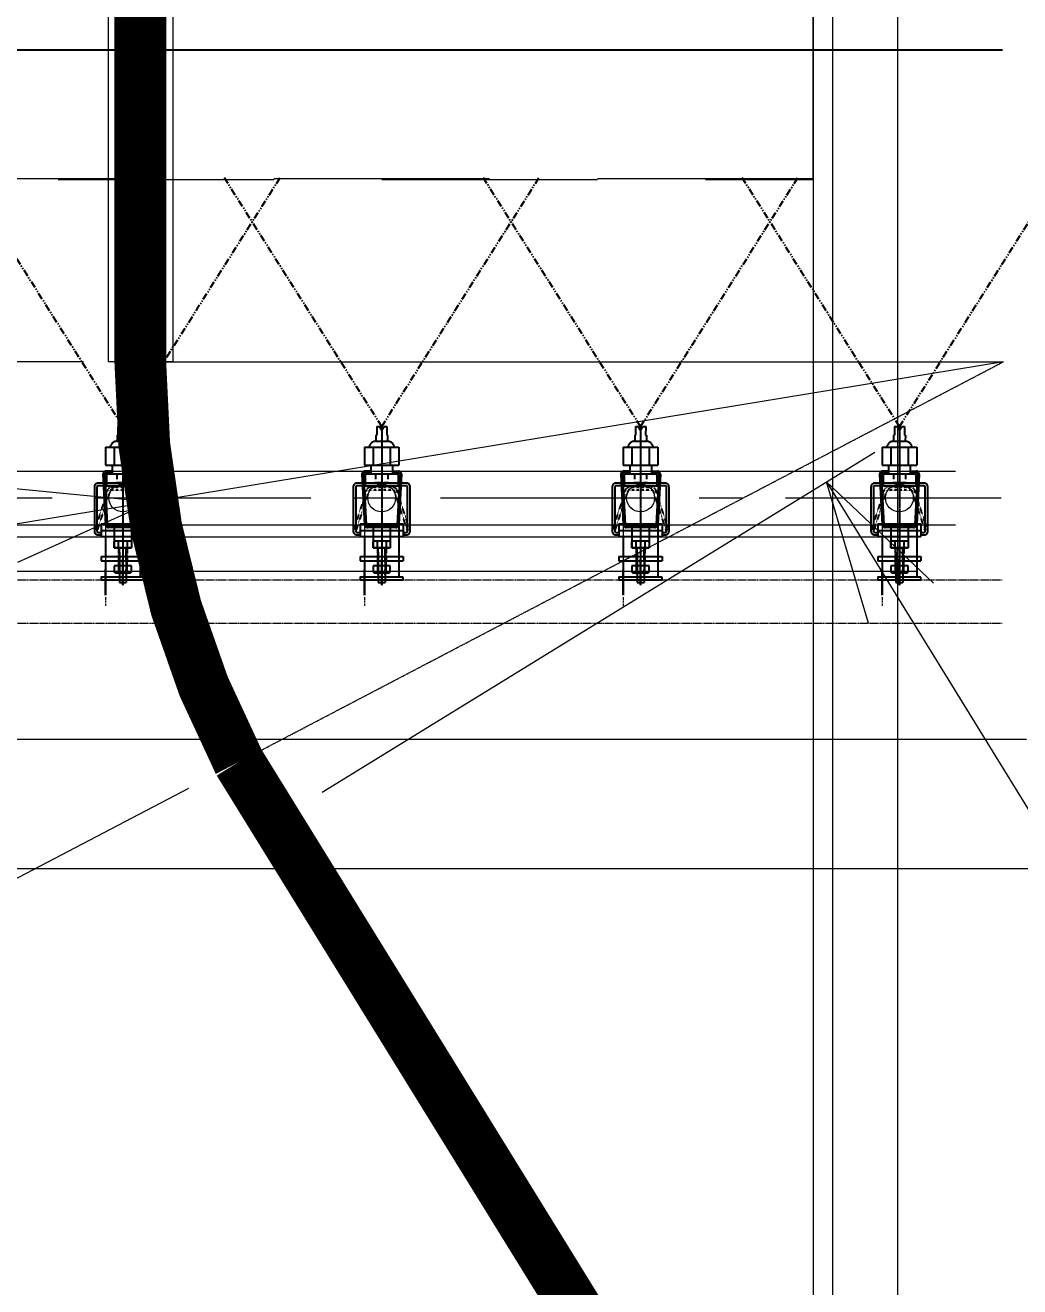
# Model space of a CAD drawing. Header units: inches. Extents: x 702888 to 852715, y 9845 to 271320.
# Drawn here: x 741916 to 743068, y 80630 to 82093 of the extents above; entities that cross this region are included whole.
import ezdxf

# ---------------------------------------------------------------- set-up
doc = ezdxf.new("R2010")
doc.units = ezdxf.units.IN
doc.header["$MEASUREMENT"] = 0
doc.header["$PDMODE"] = 34
for name, pattern in [('CENTER2', [1.125, 0.75, -0.125, 0.125, -0.125]), ('CENTERX2', [4, 2.5, -0.5, 0.5, -0.5]), ('DASHED2', [0.375, 0.25, -0.125]), ('DASHEDX2', [1.5, 1, -0.5]), ('HIDDEN', [9.525, 6.35, -3.175]), ('HIDDEN2', [0.1875, 0.125, -0.0625]), ('PHANTOM2', [31.75, 15.875, -3.175, 3.175, -3.175, 3.175, -3.175])]:
    doc.linetypes.add(name, pattern=pattern)
doc.layers.get('0').update_dxf_attribs({"lineweight": 5})
doc.layers.get('Defpoints').update_dxf_attribs({"lineweight": 5})
for name, color, linetype in [('Baugruppe', 1, 'Continuous'), ('Nozzle', 7, 'Continuous'), ('Riser Support', 7, 'Continuous')]:
    doc.layers.add(name, color=color, linetype=linetype)
for name, color, linetype, lineweight in [('Beam 150x75', 55, 'Continuous', 5), ('CENTRE LINE', 1, 'CENTER2', 15), ('chain', 2, 'Continuous', 5), ('chain con', 52, 'Continuous', 5), ('Power track', 161, 'Continuous', 5)]:
    doc.layers.add(name, color=color, linetype=linetype, lineweight=lineweight)
doc.dimstyles.new('D1', dxfattribs={"dimscale": 66, "dimtxt": 2.5, "dimasz": 2.5, "dimexe": 1, "dimexo": 1, "dimgap": 1.25, "dimtad": 1, "dimdec": 0, "dimdsep": 46, "dimtxsty": 'Standard', "dimblk": 'OPEN30', "dimcen": 2.5, "dimclrd": 150, "dimclre": 150, "dimclrt": 140, "dimadec": 0, "dimazin": 0, "dimtfac": 1, "dimtdec": 0, "dimtmove": 0, "dimatfit": 3, "dimfxl": 1, "dimtfill": 1, "dimlwd": 13, "dimlwe": 13, "dimarcsym": 0})

# ---------------------------------------------------------------- blocks, each defined once
blk = doc.blocks.new('A$C4D81176E')
at = {"layer": 'Nozzle', "color": 2, "linetype": 'PHANTOM2', "ltscale": 0.5}
for q in [(361.3, 4.7), (361.3, -359.7)]:
    blk.add_line((73, -177.5), q, dxfattribs=at)
at = {"layer": 'Nozzle', "color": 2}
for p, q in [((-43.9, -160.2), (-44, -160.6)), ((-44, -160.6), (-44, -161)), ((-43.8, -159.8), (-43.9, -160.2)), ((-43.6, -159.4), (-43.8, -159.8)), ((-43.4, -159), (-43.6, -159.4)), ((-43.1, -158.7), (-43.4, -159)), ((-42.8, -158.4), (-43.1, -158.7)), ((-42.5, -158.1), (-42.8, -158.4)), ((-42.1, -157.9), (-42.5, -158.1)), ((-41.8, -157.7), (-42.1, -157.9)), ((-41.9, -160.5), (-42, -160.7)), ((-42, -160.7), (-42, -161)), ((-41.8, -160.3), (-41.9, -160.5)), ((-41.3, -157.6), (-41.8, -157.7)), ((-41.6, -160), (-41.8, -160.3)), ((-41.5, -159.9), (-41.6, -160)), ((-41.2, -159.7), (-41.5, -159.9)), ((-40.9, -157.5), (-41.3, -157.6)), ((-41, -159.6), (-41.2, -159.7)), ((-40.8, -159.5), (-41, -159.6)), ((-40.5, -157.5), (-40.9, -157.5)), ((-40.5, -159.5), (-40.8, -159.5)), ((17.7, -154.5), (-40.5, -157.5)), ((17.7, -156.5), (-40.5, -159.5)), ((-26.3, -156.8), (-26.3, -158.8)), ((4.2, -158.5), (4.2, -196.5)), ((16.7, -158.5), (4.2, -158.5)), ((16.9, -158.5), (16.7, -158.5)), ((17.2, -158.6), (16.9, -158.5)), ((17.4, -158.7), (17.2, -158.6)), ((17.6, -158.8), (17.4, -158.7)), ((17.8, -159), (17.6, -158.8)), ((18.1, -154.5), (17.7, -154.5)), ((17.9, -156.5), (17.7, -156.5)), ((18, -159.2), (17.8, -159)), ((18.2, -156.6), (17.9, -156.5)), ((18.1, -159.5), (18, -159.2)), ((18.5, -154.6), (18.1, -154.5)), ((18.2, -159.7), (18.1, -159.5)), ((18.4, -156.7), (18.2, -156.6)), ((18.2, -160), (18.2, -159.7)), ((18.2, -160), (18.2, -195)), ((18.6, -156.9), (18.4, -156.7)), ((18.9, -154.7), (18.5, -154.6)), ((18.8, -157), (18.6, -156.9)), ((18.9, -157.3), (18.8, -157)), ((19.3, -154.9), (18.9, -154.7)), ((19.1, -157.5), (18.9, -157.3)), ((19.2, -157.7), (19.1, -157.5)), ((19.2, -158), (19.2, -157.7)), ((19.2, -165), (19.2, -158)), ((19.7, -155.1), (19.3, -154.9)), ((20, -155.4), (19.7, -155.1)), ((20.3, -155.7), (20, -155.4)), ((20.5, -156), (20.3, -155.7)), ((20.8, -156.4), (20.5, -156)), ((20.9, -156.8), (20.8, -156.4)), ((21.1, -157.2), (20.9, -156.8)), ((21.2, -157.6), (21.1, -157.2)), ((21.2, -158), (21.2, -157.6)), ((21.2, -165), (21.2, -158)), ((49, -157.5), (28.2, -157.5)), ((28.2, -157.5), (28.2, -197.5)), ((49, -157.5), (49, -197.5)), ((-44, -194), (-44, -161)), ((-42, -194), (-42, -161)), ((28.2, -165), (18.2, -165)), ((49, -167.5), (28.2, -167.5)), ((49.6, -162.9), (49, -162.7)), ((50.3, -163), (49.6, -162.9)), ((50.9, -163.3), (50.3, -163)), ((51.5, -163.6), (50.9, -163.3)), ((52.1, -164), (51.5, -163.6)), ((52.6, -164.3), (52.1, -164)), ((53.2, -164.8), (52.6, -164.3)), ((53.7, -165.2), (53.2, -164.8)), ((54.1, -165.8), (53.7, -165.2)), ((54.5, -166.3), (54.1, -165.8)), ((54.9, -166.9), (54.5, -166.3)), ((55.2, -167.5), (54.9, -166.9)), ((55.5, -168.1), (55.2, -167.5)), ((55.6, -168.7), (55.5, -168.1)), ((55.8, -169.4), (55.6, -168.7)), ((56, -170.1), (55.8, -169.4)), ((56, -170.8), (56, -170.1)), ((56, -170.8), (56, -184.3)), ((63, -170.8), (56, -170.8)), ((63, -170.8), (63, -171.7)), ((73, -171.7), (63, -171.7)), ((68.7, -177.5), (73, -174.8)), ((73, -171.7), (73, -174.8)), ((28.2, -190), (18.2, -190)), ((19.2, -190), (19.2, -197)), ((21.2, -190), (21.2, -197)), ((49, -187.5), (28.2, -187.5)), ((53.2, -190.3), (53.7, -189.8)), ((53.7, -189.8), (54.1, -189.3)), ((54.1, -189.3), (54.5, -188.7)), ((54.5, -188.7), (54.9, -188.2)), ((54.9, -188.2), (55.2, -187.6)), ((55.2, -187.6), (55.4, -187)), ((55.4, -187), (55.6, -186.3)), ((55.6, -186.3), (55.8, -185.7)), ((55.8, -185.7), (55.9, -185)), ((55.9, -185), (56, -184.3)), ((63, -184.4), (56, -184.3)), ((73, -183.5), (63, -183.4)), ((63, -183.4), (63, -184.4)), ((68.7, -177.5), (73, -180.3)), ((73, -180.3), (73, -183.5)), ((-44, -194), (-44, -194.4)), ((-44, -194.4), (-43.9, -194.9)), ((-43.9, -194.9), (-43.8, -195.3)), ((-43.8, -195.3), (-43.6, -195.7)), ((-43.6, -195.7), (-43.4, -196)), ((-43.4, -196), (-43.1, -196.3)), ((-43.1, -196.3), (-42.8, -196.6)), ((-42.8, -196.6), (-42.5, -196.9)), ((-42.5, -196.9), (-42.1, -197.1)), ((-42.1, -197.1), (-41.8, -197.3)), ((-42, -194), (-42, -194.3)), ((-42, -194.3), (-41.9, -194.5)), ((-41.9, -194.5), (-41.8, -194.8)), ((-41.8, -194.8), (-41.6, -195)), ((-41.8, -197.3), (-41.3, -197.4)), ((-41.6, -195), (-41.5, -195.2)), ((-41.5, -195.2), (-41.2, -195.3)), ((-41.3, -197.4), (-40.9, -197.5)), ((-41.2, -195.3), (-41, -195.5)), ((-41, -195.5), (-40.8, -195.5)), ((-40.9, -197.5), (-40.5, -197.5)), ((-40.8, -195.5), (-40.5, -195.5)), ((17.7, -198.5), (-40.5, -195.5)), ((17.7, -200.5), (-40.5, -197.5)), ((-26.3, -196.2), (-26.3, -198.3)), ((16.7, -196.5), (4.2, -196.5)), ((16.7, -196.5), (16.9, -196.5)), ((16.7, -196.5), (16.9, -196.5)), ((16.9, -196.5), (17.2, -196.4)), ((16.9, -196.5), (17.2, -196.4)), ((17.2, -196.4), (17.4, -196.3)), ((17.2, -196.4), (17.4, -196.3)), ((17.4, -196.3), (17.6, -196.2)), ((17.4, -196.3), (17.6, -196.2)), ((17.6, -196.2), (17.8, -196)), ((17.6, -196.2), (17.8, -196)), ((17.7, -198.5), (17.9, -198.5)), ((17.7, -200.5), (18.1, -200.5)), ((17.8, -196), (18, -195.8)), ((17.8, -196), (18, -195.8)), ((17.9, -198.5), (18.2, -198.5)), ((18, -195.8), (18.1, -195.5)), ((18, -195.8), (18.1, -195.5)), ((18.1, -195.5), (18.2, -195.3)), ((18.1, -195.5), (18.2, -195.3)), ((18.1, -200.5), (18.5, -200.4)), ((18.2, -195.3), (18.2, -195)), ((18.2, -195.3), (18.2, -195)), ((18.2, -198.5), (18.4, -198.3)), ((18.4, -198.3), (18.6, -198.2)), ((18.5, -200.4), (18.9, -200.3)), ((18.6, -198.2), (18.8, -198)), ((18.8, -198), (18.9, -197.8)), ((18.9, -197.8), (19.1, -197.5)), ((18.9, -200.3), (19.3, -200.1)), ((19.1, -197.5), (19.2, -197.3)), ((19.2, -197.3), (19.2, -197)), ((19.3, -200.1), (19.7, -199.9)), ((19.7, -199.9), (20, -199.6)), ((20, -199.6), (20.3, -199.3)), ((20.3, -199.3), (20.5, -199)), ((20.5, -199), (20.8, -198.7)), ((20.8, -198.7), (20.9, -198.3)), ((20.9, -198.3), (21.1, -197.9)), ((21.1, -197.9), (21.2, -197.4)), ((21.2, -197.4), (21.2, -197)), ((49, -197.5), (28.2, -197.5)), ((49, -192.3), (49.6, -192.2)), ((49.6, -192.2), (50.3, -192)), ((50.3, -192), (50.9, -191.7)), ((50.9, -191.7), (51.5, -191.4)), ((51.5, -191.4), (52.1, -191.1)), ((52.1, -191.1), (52.6, -190.7)), ((52.6, -190.7), (53.2, -190.3))]:
    blk.add_line(p, q, dxfattribs=at)
at = {"layer": 'Nozzle', "color": 8, "linetype": 'HIDDEN'}
for p, q in [((8.2, -170.5), (8.2, -184.5)), ((18.2, -170.5), (8.2, -170.5)), ((18.2, -184.5), (8.2, -184.5))]:
    blk.add_line(p, q, dxfattribs=at)
at = {"layer": 'Nozzle', "color": 1, "linetype": 'CENTER2', "ltscale": 0.25}
blk.add_line((73, -177.5), (-46.9, -177.5), dxfattribs=at)
blk = doc.blocks.new('*U313')
at = {"layer": 'chain', "color": 7, "linetype": 'Continuous'}
blk.add_line((-20, -152.9, 0), (-20, -215, 0), dxfattribs=at)
at = {"layer": 'chain', "color": 5, "linetype": 'DASHEDX2'}
blk.add_line((-20, -238.1, 0), (-20, -248.1, 0), dxfattribs=at)
at = {"layer": 'chain', "color": 7, "linetype": 'Continuous'}
blk.add_circle((0, -123, 0), 16.1, dxfattribs=at)
at = {"layer": 'Riser Support', "color": 1, "linetype": 'CENTER2'}
blk.add_line((0, -139.1, 0), (0, -224.7, 0), dxfattribs=at)
at = {"layer": 'Riser Support', "color": 11}
for p, q in [((-25, -152.9, 0), (-25, -167.9, 0)), ((-25, -152.9, 0), (25, -152.9, 0)), ((-10, -152.9, 0), (-10, -180.9, 0)), ((10, -152.9, 0), (10, -180.9, 0)), ((25, -152.9, 0), (25, -167.9, 0)), ((-25, -160.9, 0), (25, -160.9, 0)), ((-25, -167.9, 0), (25, -167.9, 0)), ((-20, -167.9, 0), (-20, -190.9, 0)), ((-10, -180.9, 0), (-10, -173.7, 0)), ((-7.5, -172.9, 0), (7.5, -172.9, 0)), ((-5, -180.9, 0), (-5, -173.7, 0)), ((5, -173.7, 0), (5, -180.9, 0)), ((10, -173.7, 0), (10, -180.9, 0)), ((20, -167.9, 0), (20, -190.9, 0)), ((-10, -180.9, 0), (10, -180.9, 0)), ((10, -180.9, 0), (-10, -180.9, 0)), ((-5, -189, 0), (-5, -209.2, 0)), ((-4, -195.9, 0), (-4, -180.9, 0)), ((-4, -185.9, 0), (-4, -220.9, 0)), ((4, -195.9, 0), (4, -180.9, 0)), ((4, -185.9, 0), (4, -220.9, 0)), ((5, -209.2, 0), (5, -189, 0)), ((-25, -190.9, 0), (-25, -195.9, 0)), ((-25, -190.9, 0), (25, -190.9, 0)), ((-25, -195.9, 0), (25, -195.9, 0)), ((-10, -201.9, 0), (-10, -209.2, 0)), ((10, -201.9, 0), (-10, -201.9, 0)), ((10, -209.2, 0), (10, -201.9, 0)), ((25, -190.9, 0), (25, -195.9, 0)), ((-7.5, -209.9, 0), (7.5, -209.9, 0)), ((-4, -220.9, 0), (4, -220.9, 0))]:
    blk.add_line(p, q, dxfattribs=at)
at = {"layer": 'Riser Support'}
for p, q in [((20, -152.9, 0), (20, -215, 0)), ((-20, -195.9, 0), (-20, -235.9, 0)), ((-20, -195.9, 0), (20, -195.9, 0)), ((-20, -235.9, 0), (-20, -205.9, 0)), ((-4, -211.9, 0), (-4, -205.9, 0)), ((4, -211.9, 0), (4, -205.9, 0))]:
    blk.add_line(p, q, dxfattribs=at)
at = {"layer": 'Riser Support', "color": 11, "linetype": 'HIDDEN'}
for p, q in [((-5, -180.9, 0), (-5, -195.9, 0)), ((5, -180.9, 0), (5, -195.9, 0))]:
    blk.add_line(p, q, dxfattribs=at)
at = {"layer": 'Riser Support', "color": 1, "linetype": 'CENTER2', "ltscale": 200}
blk.add_line((0, -223.9, 0), (0, -193.9, 0), dxfattribs=at)
at = {"layer": 'Riser Support', "elevation": 0}
for points in [[(25, -165.9), (28.5, -165.9, 0.414214), (33, -161.4), (33, -110.4, 0.414214), (28.5, -105.9), (-28.5, -105.9, 0.414214), (-33, -110.4), (-33, -161.4, 0.414214), (-28.5, -165.9), (-25, -165.9)], [(25, -162.9), (28.5, -162.9, 0.414214), (30, -161.4), (30, -110.4, 0.414214), (28.5, -108.9), (-28.5, -108.9, 0.414214), (-30, -110.4), (-30, -161.4, 0.414214), (-28.5, -162.9), (-25, -162.9)]]:
    blk.add_lwpolyline(points, format="xyb", dxfattribs=at)
at = {"layer": 'Riser Support', "linetype": 'HIDDEN2', "ltscale": 0.75, "elevation": 0}
for points in [[(25, -165.9), (28.5, -165.9, 0.414214), (33, -161.4), (18, -115.4, 0.414214), (13.5, -110.9), (-13.5, -110.9, 0.414214), (-18, -115.4), (-33, -161.4, 0.414214), (-28.5, -165.9), (-25, -165.9)], [(25, -162.9), (28.5, -162.9, 0.414214), (30, -161.4), (15, -115.4, 0.414214), (13.5, -113.9), (-13.5, -113.9, 0.414214), (-15, -115.4), (-30, -161.4, 0.414214), (-28.5, -162.9), (-25, -162.9)]]:
    blk.add_lwpolyline(points, format="xyb", dxfattribs=at)
at = {"layer": 'Riser Support', "elevation": 0}
blk.add_lwpolyline([(25, -215), (-25, -215), (-25, -218), (25, -218), (25, -215)], dxfattribs=at)
at = {"layer": 'Riser Support', "color": 11}
for centre, radius, start, end in [((-7.5, -177.4, 0), 4.44, 55.6903, 124.3097), ((0, -189.5, 0), 16.6, 72.4519, 107.5481), ((7.5, -177.4, 0), 4.44, 55.6903, 124.3097), ((-7.5, -205.5, 0), 4.44, 235.6903, 304.3097), ((0, -193.4, 0), 16.6, 252.4519, 287.5481), ((7.5, -205.5, 0), 4.44, 235.6903, 304.3097)]:
    blk.add_arc(centre, radius, start, end, dxfattribs=at)
at = {"color": 0, "linetype": 'ByBlock', "lineweight": -2, "extrusion": (0, 0, -1), "xscale": -1, "zscale": -1, "rotation": 270}
blk.add_blockref('A$C4D81176E', (177.5, -113.2, 0), dxfattribs=at)
blk = doc.blocks.new('*U305')
at = {"layer": 'chain', "color": 0, "linetype": 'ByBlock', "lineweight": -2, "transparency": 16777216}
for p in [(12900, 0), (13200, 0), (13500, 0), (13800, 0)]:
    blk.add_blockref('*U313', p, dxfattribs=at)
blk = doc.blocks.new('*U291')
at = {"layer": 'chain', "color": 7, "linetype": 'Continuous'}
blk.add_line((-20, -152.9, 0), (-20, -215, 0), dxfattribs=at)
at = {"layer": 'chain', "color": 5, "linetype": 'DASHEDX2'}
blk.add_line((-20, -238.1, 0), (-20, -248.1, 0), dxfattribs=at)
at = {"layer": 'chain', "color": 7, "linetype": 'Continuous'}
blk.add_circle((0, -123, 0), 16.1, dxfattribs=at)
at = {"layer": 'Riser Support', "color": 1, "linetype": 'CENTER2'}
blk.add_line((0, -139.1, 0), (0, -224.7, 0), dxfattribs=at)
at = {"layer": 'Riser Support', "color": 11}
for p, q in [((-25, -152.9, 0), (-25, -167.9, 0)), ((-25, -152.9, 0), (25, -152.9, 0)), ((-10, -152.9, 0), (-10, -180.9, 0)), ((10, -152.9, 0), (10, -180.9, 0)), ((25, -152.9, 0), (25, -167.9, 0)), ((-25, -160.9, 0), (25, -160.9, 0)), ((-25, -167.9, 0), (25, -167.9, 0)), ((-20, -167.9, 0), (-20, -190.9, 0)), ((-10, -180.9, 0), (-10, -173.7, 0)), ((-7.5, -172.9, 0), (7.5, -172.9, 0)), ((-5, -180.9, 0), (-5, -173.7, 0)), ((5, -173.7, 0), (5, -180.9, 0)), ((10, -173.7, 0), (10, -180.9, 0)), ((20, -167.9, 0), (20, -190.9, 0)), ((-10, -180.9, 0), (10, -180.9, 0)), ((10, -180.9, 0), (-10, -180.9, 0)), ((-5, -189, 0), (-5, -209.2, 0)), ((-4, -195.9, 0), (-4, -180.9, 0)), ((-4, -185.9, 0), (-4, -220.9, 0)), ((4, -195.9, 0), (4, -180.9, 0)), ((4, -185.9, 0), (4, -220.9, 0)), ((5, -209.2, 0), (5, -189, 0)), ((-25, -190.9, 0), (-25, -195.9, 0)), ((-25, -190.9, 0), (25, -190.9, 0)), ((-25, -195.9, 0), (25, -195.9, 0)), ((-10, -201.9, 0), (-10, -209.2, 0)), ((10, -201.9, 0), (-10, -201.9, 0)), ((10, -209.2, 0), (10, -201.9, 0)), ((25, -190.9, 0), (25, -195.9, 0)), ((-7.5, -209.9, 0), (7.5, -209.9, 0)), ((-4, -220.9, 0), (4, -220.9, 0))]:
    blk.add_line(p, q, dxfattribs=at)
at = {"layer": 'Riser Support'}
for p, q in [((20, -152.9, 0), (20, -215, 0)), ((-20, -195.9, 0), (-20, -235.9, 0)), ((-20, -195.9, 0), (20, -195.9, 0)), ((-20, -235.9, 0), (-20, -205.9, 0)), ((-4, -211.9, 0), (-4, -205.9, 0)), ((4, -211.9, 0), (4, -205.9, 0))]:
    blk.add_line(p, q, dxfattribs=at)
at = {"layer": 'Riser Support', "color": 11, "linetype": 'HIDDEN'}
for p, q in [((-5, -180.9, 0), (-5, -195.9, 0)), ((5, -180.9, 0), (5, -195.9, 0))]:
    blk.add_line(p, q, dxfattribs=at)
at = {"layer": 'Riser Support', "color": 1, "linetype": 'CENTER2', "ltscale": 200}
blk.add_line((0, -223.9, 0), (0, -193.9, 0), dxfattribs=at)
at = {"layer": 'Riser Support', "elevation": 0}
for points in [[(25, -165.9), (28.5, -165.9, 0.414214), (33, -161.4), (33, -110.4, 0.414214), (28.5, -105.9), (-28.5, -105.9, 0.414214), (-33, -110.4), (-33, -161.4, 0.414214), (-28.5, -165.9), (-25, -165.9)], [(25, -162.9), (28.5, -162.9, 0.414214), (30, -161.4), (30, -110.4, 0.414214), (28.5, -108.9), (-28.5, -108.9, 0.414214), (-30, -110.4), (-30, -161.4, 0.414214), (-28.5, -162.9), (-25, -162.9)]]:
    blk.add_lwpolyline(points, format="xyb", dxfattribs=at)
at = {"layer": 'Riser Support', "linetype": 'HIDDEN2', "ltscale": 0.75, "elevation": 0}
for points in [[(25, -165.9), (28.5, -165.9, 0.414214), (33, -161.4), (18, -115.4, 0.414214), (13.5, -110.9), (-13.5, -110.9, 0.414214), (-18, -115.4), (-33, -161.4, 0.414214), (-28.5, -165.9), (-25, -165.9)], [(25, -162.9), (28.5, -162.9, 0.414214), (30, -161.4), (15, -115.4, 0.414214), (13.5, -113.9), (-13.5, -113.9, 0.414214), (-15, -115.4), (-30, -161.4, 0.414214), (-28.5, -162.9), (-25, -162.9)]]:
    blk.add_lwpolyline(points, format="xyb", dxfattribs=at)
at = {"layer": 'Riser Support', "elevation": 0}
blk.add_lwpolyline([(25, -215), (-25, -215), (-25, -218), (25, -218), (25, -215)], dxfattribs=at)
at = {"layer": 'Riser Support', "color": 11}
for centre, radius, start, end in [((-7.5, -177.4, 0), 4.44, 55.6903, 124.3097), ((0, -189.5, 0), 16.6, 72.4519, 107.5481), ((7.5, -177.4, 0), 4.44, 55.6903, 124.3097), ((-7.5, -205.5, 0), 4.44, 235.6903, 304.3097), ((0, -193.4, 0), 16.6, 252.4519, 287.5481), ((7.5, -205.5, 0), 4.44, 235.6903, 304.3097)]:
    blk.add_arc(centre, radius, start, end, dxfattribs=at)
at = {"color": 0, "linetype": 'ByBlock', "lineweight": -2, "extrusion": (0, 0, -1), "xscale": -1, "zscale": -1, "rotation": 270}
blk.add_blockref('A$C4D81176E', (177.5, -113.2, 0), dxfattribs=at)
blk = doc.blocks.new('*U303')
at = {"layer": 'chain', "color": 0, "linetype": 'ByBlock', "lineweight": -2, "transparency": 16777216}
for p in [(13200, 0), (13500, 0), (13800, 0)]:
    blk.add_blockref('*U291', p, dxfattribs=at)
blk = doc.blocks.new('A$C3bb54d8b')
at = {"color": 1, "linetype": 'CENTERX2', "ltscale": 100}
blk.add_line((-17900, -12687.56), (-2749.1, -12687.56), dxfattribs=at)
for p, q in [((-2568, -12967.56), (-19093, -12967.56)), ((-2418, -13117.56), (-19243, -13117.56))]:
    blk.add_line(p, q)
at = {"color": 1, "linetype": 'DASHED2', "ltscale": 1000}
blk.add_lwpolyline([(-3068.04, -12317.56), (-17068.04, -12317.56), (-17068.04, -12017.56), (-3068.04, -12017.56)], close=True, dxfattribs=at)
at = {"layer": 'chain', "color": 3}
for p, q in [((-17754.61, -12656.56), (-2902.93, -12656.56)), ((-17754.61, -12718.56), (-2902.93, -12718.56))]:
    blk.add_line(p, q, dxfattribs=at)
at = {"layer": 'chain', "color": 7, "linetype": 'Continuous'}
for p, q in [((-17088.04, -12732.46), (-2948.04, -12732.46)), ((-17088.04, -12772.46), (-2948.04, -12772.46))]:
    blk.add_line(p, q, dxfattribs=at)
at = {"layer": 'chain', "color": 5, "linetype": 'DASHEDX2'}
for p, q in [((-17286.99, -12782.56), (-2849.1, -12782.56)), ((-17286.99, -12832.56), (-2849.1, -12832.56))]:
    blk.add_line(p, q, dxfattribs=at)
at = {"layer": 'chain', "color": 7, "linetype": 'Continuous'}
for name, p in [('*U303', (-17068.04, -12564.51, 0)), ('*U305', (-16768.04, -12564.51, 0))]:
    blk.add_blockref(name, p, dxfattribs=at)
blk = doc.blocks.new('_Open30')
at = {"color": 0, "linetype": 'ByBlock', "lineweight": -2}
for p, q in [((-1, 0.2679), (0, 0)), ((0, 0), (-1, -0.2679)), ((0, 0), (-1, 0))]:
    blk.add_line(p, q, dxfattribs=at)
blk = doc.blocks.new('*D327')
at = {"color": 150, "lineweight": 13, "transparency": 16777216}
for p, q in [((728828.9, 81998.1), (728828.9, 79252.5)), ((742828.9, 81998.1), (742828.9, 79252.5)), ((728993.9, 79318.5), (742663.9, 79318.5))]:
    blk.add_line(p, q, dxfattribs=at)
at = {"layer": 'Defpoints', "color": 0, "transparency": 16777216}
for p in [(728828.9, 82064.1), (742828.9, 82064.1), (742828.9, 79318.5)]:
    blk.add_point(p, dxfattribs=at)
at = {"color": 150, "lineweight": 13, "transparency": 16777216, "xscale": 165, "yscale": 165, "zscale": 165, "rotation": 180}
blk.add_blockref('_Open30', (728828.9, 79318.5), dxfattribs=at)
at = {"color": 150, "lineweight": 13, "transparency": 16777216, "xscale": 165, "yscale": 165, "zscale": 165}
blk.add_blockref('_Open30', (742828.9, 79318.5), dxfattribs=at)
at = {"color": 140, "transparency": 16777216, "insert": (735828.9, 79483.5), "char_height": 165, "attachment_point": 5, "bg_fill": 3, "box_fill_scale": 1.25, "bg_fill_color": 256, "bg_fill_true_color": 13158600, "bg_fill_transparency": 0}
blk.add_mtext('14000', dxfattribs=at)
blk = doc.blocks.new('*D363')
at = {"color": 150, "lineweight": 13, "transparency": 16777216}
for p, q in [((743049.1, 81702.5), (742062.3, 81540.2)), ((739837.1, 81174.1), (741899.5, 81513.4))]:
    blk.add_line(p, q, dxfattribs=at)
at = {"layer": 'Defpoints', "color": 0, "transparency": 16777216}
for p in [(743049.1, 81702.5), (742062.3, 81540.2)]:
    blk.add_point(p, dxfattribs=at)
at = {"color": 150, "lineweight": 13, "transparency": 16777216, "xscale": 165, "yscale": 165, "zscale": 165, "rotation": 9.341799233860339}
blk.add_blockref('_Open30', (742062.3, 81540.2), dxfattribs=at)
at = {"color": 140, "transparency": 16777216, "insert": (740203.8, 81401.7), "char_height": 165, "attachment_point": 5, "rotation": 9.3418, "bg_fill": 3, "box_fill_scale": 1.25, "bg_fill_color": 256, "bg_fill_true_color": 13158600, "bg_fill_transparency": 0}
blk.add_mtext('R1000', dxfattribs=at)
blk = doc.blocks.new('*D364')
at = {"color": 150, "lineweight": 13, "transparency": 16777216}
for p, q in [((741983.1, 81702.5), (741293.4, 81702.5)), ((742104.7, 81208), (741493.7, 80888.1))]:
    blk.add_line(p, q, dxfattribs=at)
for start, end in [(168.8056, 174.4028), (180, 207.6378), (213.235, 218.8322)]:
    blk.add_arc((743049.1, 81702.5), 1689.7, start, end, dxfattribs=at)
at = {"layer": 'Defpoints', "color": 0, "transparency": 16777216}
for p in [(742049.1, 81702.5), (743049.1, 81702.5), (743049.1, 81702.5), (741381.2, 81432), (742163.2, 81238.6)]:
    blk.add_point(p, dxfattribs=at)
at = {"color": 150, "lineweight": 13, "transparency": 16777216, "xscale": 165, "yscale": 165, "zscale": 165}
for p, rotation in [((741359.4, 81702.5), 267.2013954993935), ((741552.2, 80918.7), 120.4363873528805)]:
    blk.add_blockref('_Open30', p, dxfattribs=dict(at, rotation=rotation))
at = {"color": 140, "transparency": 16777216, "insert": (741568.5, 81338.4), "char_height": 165, "attachment_point": 5, "rotation": 283.8189, "bg_fill": 3, "box_fill_scale": 1.25, "bg_fill_color": 256, "bg_fill_true_color": 13158600, "bg_fill_transparency": 0}
blk.add_mtext('28°', dxfattribs=at)
blk = doc.blocks.new('*D475')
at = {"color": 150, "lineweight": 13, "transparency": 16777216}
for p, q in [((741920.3, 82742.8), (743703.2, 82283.5)), ((744831.4, 81992.9), (743863, 82242.4))]:
    blk.add_line(p, q, dxfattribs=at)
at = {"layer": 'Defpoints', "color": 0, "transparency": 16777216}
for p in [(743863, 82242.4), (744831.4, 81992.9)]:
    blk.add_point(p, dxfattribs=at)
at = {"color": 150, "lineweight": 13, "transparency": 16777216, "xscale": 165, "yscale": 165, "zscale": 165, "rotation": 345.555121713182}
blk.add_blockref('_Open30', (743863, 82242.4), dxfattribs=at)
at = {"color": 140, "transparency": 16777216, "insert": (742627.2, 82731.1), "char_height": 165, "attachment_point": 5, "rotation": 345.5551, "bg_fill": 3, "box_fill_scale": 1.25, "bg_fill_color": 256, "bg_fill_true_color": 13158600, "bg_fill_transparency": 0}
blk.add_mtext('R1000x90%%D', dxfattribs=at)
blk = doc.blocks.new('t565')
at = {"color": 1, "linetype": 'DASHED2', "ltscale": 1000}
for p, q in [((742828.9, 81914.1), (742828.9, 82214.1)), ((728828.9, 81914.1), (742828.9, 81914.1))]:
    blk.add_line(p, q, dxfattribs=at)
at = {"layer": 'Baugruppe'}
blk.add_line((728665.6, 82064.1), (743048.2, 82064.1), dxfattribs=at)
blk = doc.blocks.new('Beam 150')
for p, q in [((747338.2, 57630.4), (741338.3, 57630.4)), ((741338.3, 57555.4), (741338.3, 57630.4)), ((741338.3, 57555.4), (741338.3, 57630.4)), ((747338.2, 57555.4), (741338.3, 57555.4))]:
    blk.add_line(p, q)
at = {"linetype": 'HIDDEN'}
for p, q in [((747338.2, 57595.4), (741338.3, 57595.4)), ((747338.2, 57590.4), (741338.3, 57590.4))]:
    blk.add_line(p, q, dxfattribs=at)
at = {"linetype": 'CENTER2', "ltscale": 30}
blk.add_line((741338.3, 57592.9), (747338.2, 57592.9), dxfattribs=at)
blk = doc.blocks.new('*D535')
at = {"color": 150, "lineweight": 13, "transparency": 16777216}
for p, q in [((741983.1, 88911.5), (741249.3, 88911.5)), ((741315.3, 88746.5), (741315.3, 81867.5)), ((741983.1, 81702.5), (741249.3, 81702.5))]:
    blk.add_line(p, q, dxfattribs=at)
at = {"layer": 'Defpoints', "color": 0, "transparency": 16777216}
for p in [(742049.1, 88911.5), (741315.3, 81702.5), (742049.1, 81702.5)]:
    blk.add_point(p, dxfattribs=at)
at = {"color": 150, "lineweight": 13, "transparency": 16777216, "xscale": 165, "yscale": 165, "zscale": 165}
for p, rotation in [((741315.3, 88911.5), 90), ((741315.3, 81702.5), 270)]:
    blk.add_blockref('_Open30', p, dxfattribs=dict(at, rotation=rotation))
at = {"color": 140, "transparency": 16777216, "insert": (741150.3, 85307), "char_height": 165, "attachment_point": 5, "rotation": 90, "bg_fill": 3, "box_fill_scale": 1.25, "bg_fill_color": 256, "bg_fill_true_color": 13158600, "bg_fill_transparency": 0}
blk.add_mtext('7209', dxfattribs=at)
blk = doc.blocks.new('*D569')
at = {"color": 150, "lineweight": 13, "transparency": 16777216}
for p, q in [((742259.6, 81203.5), (742900.3, 81598)), ((742930.6, 81422.9), (743346.6, 80747.1)), ((742848.6, 80246.8), (743489.3, 80641.2))]:
    blk.add_line(p, q, dxfattribs=at)
at = {"layer": 'Defpoints', "color": 0, "transparency": 16777216}
for p in [(742203.3, 81168.9), (743433.1, 80606.6), (742792.4, 80212.2)]:
    blk.add_point(p, dxfattribs=at)
at = {"color": 150, "lineweight": 13, "transparency": 16777216, "xscale": 165, "yscale": 165, "zscale": 165}
for p, rotation in [((742844.1, 81563.4), 121.6181719819801), ((743433.1, 80606.6), 301.6181719819801)]:
    blk.add_blockref('_Open30', p, dxfattribs=dict(at, rotation=rotation))
at = {"color": 140, "transparency": 16777216, "insert": (743279.1, 81171.5), "char_height": 165, "attachment_point": 5, "rotation": 301.6182, "bg_fill": 3, "box_fill_scale": 1.25, "bg_fill_color": 256, "bg_fill_true_color": 13158600, "bg_fill_transparency": 0}
blk.add_mtext('1124', dxfattribs=at)

msp = doc.modelspace()

# ---------------------------------------------------------------- linework, layer by layer
at = {"layer": 'Power track', "ltscale": 20}
msp.add_line((742049.068, 81702.53), (742049.068, 88911.451), dxfattribs=at)
msp.add_arc((743049.068, 81702.53), 1000, 180, 212.250828, dxfattribs=at)

# ---------------------------------------------------------------- block references
msp.add_blockref('A$C3bb54d8b', (745896.712, 94232.263))

# ---------------------------------------------------------------- next in the draw order: dimensions: what is measured, and where the dimension line sits
dim = msp.add_linear_dim(base=(742828.868, 79318.525), p1=(728828.868, 82064.124), p2=(742828.868, 82064.124), dimstyle='D1')
dim.commit()
dim.dimension.update_dxf_attribs({"geometry": '*D327', "text_midpoint": (735828.868, 79483.525)})

# ---------------------------------------------------------------- next in the draw order: linework, layer by layer
at = {"layer": 'chain con', "color": 51, "true_color": 0xf7f281}
msp.add_lwpolyline([(744598.872, 89711.271, 60, 60, 0), (742848.912, 89711.451, 60, 60, 0.41421356), (742048.912, 88911.451, 60, 60, 0), (742048.912, 81702.53, 60, 60, 0.12118057), (742163.014, 81238.649, 60, 60, 0), (742773.673, 80249.305, 60, 60, -1.30855575), (740828.912, 79716.006, 60, 60, 0), (740828.912, 90221.029, 60, 60, -0.42163907), (741982.824, 91346.126, 60, 60, 0), (757774.714, 91346.126, 60, 60, -0.41425631)], format="xyseb", dxfattribs=at)

# ---------------------------------------------------------------- next in the draw order: dimensions: what is measured, and where the dimension line sits
dim = msp.add_radius_dim(center=(743049.068, 81702.53), mpoint=(742062.33, 81540.206), dimstyle='D1')
dim.commit()
dim.dimension.update_dxf_attribs({"geometry": '*D363', "text_midpoint": (740230.576, 81238.872), "dimtype": 164})

# ---------------------------------------------------------------- next in the draw order: linework, layer by layer
at = {"layer": 'CENTRE LINE'}
for p in [(742049.068, 81702.53), (742163.17, 81238.649)]:
    msp.add_line(p, (743049.068, 81702.53), dxfattribs=at)

# ---------------------------------------------------------------- next in the draw order: dimensions: what is measured, and where the dimension line sits
dim = msp.add_angular_dim_2l(base=(741381.17, 81432.013), line1=((742049.068, 81702.53), (743049.068, 81702.53)), line2=((742163.17, 81238.649), (743049.068, 81702.53)), dimstyle='D1')
dim.commit()
dim.dimension.update_dxf_attribs({"geometry": '*D364', "text_midpoint": (741568.506, 81338.351)})

# ---------------------------------------------------------------- next in the draw order: linework, layer by layer
at = {"layer": 'Power track', "ltscale": 20}
msp.add_line((742203.348, 81168.903), (742792.351, 80212.171), dxfattribs=at)

# ---------------------------------------------------------------- next in the draw order: dimensions: what is measured, and where the dimension line sits
dim = msp.add_radius_dim(center=(744831.41, 81992.912), mpoint=(743863.022, 82242.361), text='<>x90%%D', dimstyle='D1')
dim.commit()
dim.dimension.update_dxf_attribs({"geometry": '*D475', "text_midpoint": (742586.08, 82571.29), "dimtype": 164})

# ---------------------------------------------------------------- next in the draw order: linework, layer by layer
at = {"color": 161}
for p, q in [((742851.318, 80617.278), (742851.318, 83368.547)), ((742926.318, 83368.547), (742926.318, 80617.278))]:
    msp.add_line(p, q, dxfattribs=at)

# ---------------------------------------------------------------- next in the draw order: block references
msp.add_blockref('t565', (0, 0))
at = {"layer": 'Beam 150x75', "rotation": 90}
msp.add_blockref('Beam 150', (799641.98, -659635.741), dxfattribs=at)

# ---------------------------------------------------------------- next in the draw order: dimensions: what is measured, and where the dimension line sits
dim = msp.add_linear_dim(base=(741315.337, 81702.53), p1=(742049.068, 88911.451), p2=(742049.068, 81702.53), angle=90, dimstyle='D1')
dim.commit()
dim.dimension.update_dxf_attribs({"geometry": '*D535', "text_midpoint": (741150.337, 85306.99)})
dim = msp.add_aligned_dim(p1=(742203.348, 81168.903), p2=(742792.351, 80212.171), distance=752.427, dimstyle='D1')
dim.commit()
dim.dimension.update_dxf_attribs({"geometry": '*D569', "text_midpoint": (743279.095, 81171.504)})

doc.saveas('drawing.dxf')
